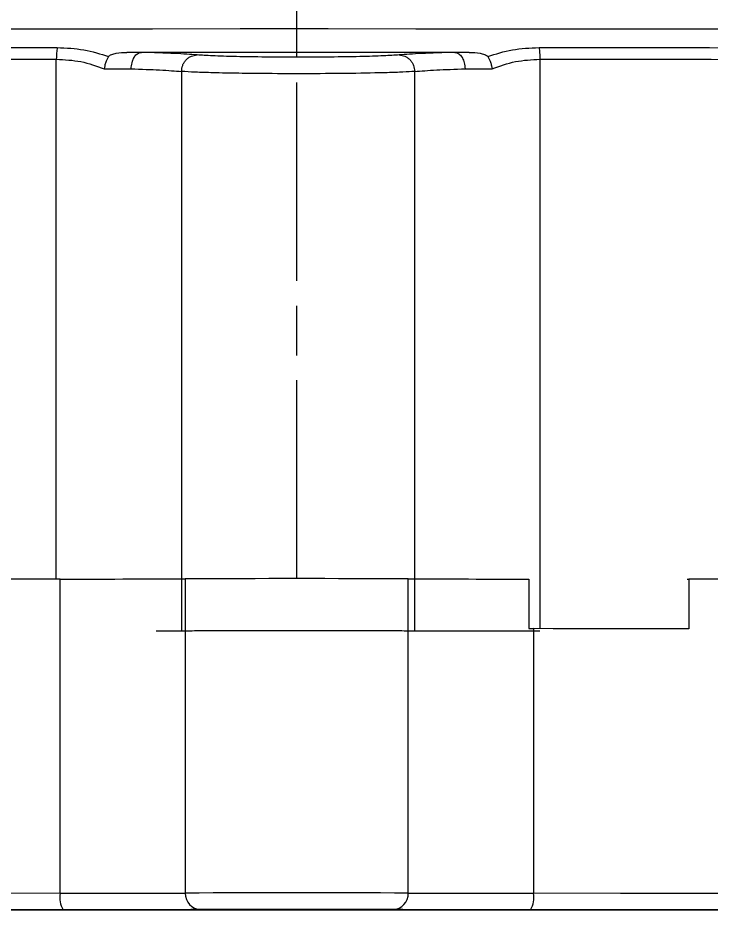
# Model space of a CAD drawing. Header units: millimetres. Extents: x 1953 to 4389, y 564 to 2287.
# Drawn here: x 2921.8 to 2963.7, y 761.7 to 815.7 of the extents above; entities that cross this region are included whole.
import ezdxf

# ---------------------------------------------------------------- set-up
doc = ezdxf.new("R2010")
doc.units = ezdxf.units.MM
doc.linetypes.add('AM_ISO08W050', pattern=[18, 12, -1.5, 3, -1.5])
doc.layers.add('AM_7', color=4, linetype='AM_ISO08W050', lineweight=25)

msp = doc.modelspace()

# ---------------------------------------------------------------- linework, layer by layer
at = {"color": 7, "linetype": 'Continuous', "lineweight": 25}
for p, q in [((2924.135, 781.82), (2924.135, 813.248)), ((2938.753, 813.665), (2929.279, 813.665)), ((2948.227, 813.665), (2938.753, 813.665)), ((2953.37, 813.248), (2953.37, 778.82)), ((2931.705, 812.51), (2931.705, 778.676)), ((2945.8, 778.676), (2945.8, 812.51)), ((2924.362, 762.82), (2924.362, 781.82)), ((2931.935, 781.833), (2931.935, 762.833)), ((2945.415, 762.833), (2945.415, 781.833)), ((2952.7, 781.82), (2952.7, 778.82)), ((2962.27, 781.814), (2962.374, 781.815)), ((2962.374, 781.815), (2962.374, 778.815)), ((2952.987, 778.82), (2952.987, 762.82))]:
    msp.add_line(p, q, dxfattribs=at)
at = {"color": 7, "linetype": 'Continuous', "lineweight": 25, "flags": 128}
for points in [[(2966.532, 815.065), (2961.5, 815.069), (2956.363, 815.072), (2951.146, 815.074), (2945.873, 815.075), (2940.567, 815.076), (2935.252, 815.076), (2929.954, 815.075), (2924.696, 815.073), (2919.502, 815.071)], [(2860.387, 813.818), (2861.535, 813.829), (2863.028, 813.84), (2864.859, 813.85), (2867.02, 813.861), (2869.502, 813.871), (2872.293, 813.881), (2875.381, 813.89), (2878.752, 813.899), (2882.391, 813.907), (2886.282, 813.915), (2890.407, 813.922), (2894.748, 813.929), (2899.286, 813.935), (2904, 813.94), (2908.869, 813.945), (2913.872, 813.948), (2918.986, 813.952), (2924.189, 813.954)], [(2953.317, 813.954), (2958.519, 813.952), (2963.633, 813.948), (2968.636, 813.945), (2973.505, 813.94), (2978.219, 813.935), (2982.757, 813.929), (2987.098, 813.922), (2991.223, 813.915), (2995.114, 813.907), (2998.753, 813.899), (3002.124, 813.89), (3005.212, 813.881), (3008.003, 813.871), (3010.484, 813.861), (3012.646, 813.85), (3014.477, 813.84), (3015.97, 813.829), (3017.117, 813.818)], [(2860.099, 813.111), (2861.251, 813.122), (2862.75, 813.133), (2864.587, 813.144), (2866.757, 813.154), (2869.247, 813.164), (2872.049, 813.174), (2875.148, 813.183), (2878.532, 813.192), (2882.184, 813.2), (2886.089, 813.208), (2890.229, 813.215), (2894.587, 813.222), (2899.141, 813.228), (2903.872, 813.233), (2908.76, 813.238), (2913.781, 813.242), (2918.914, 813.245), (2924.135, 813.248)], [(2953.37, 813.248), (2958.592, 813.245), (2963.724, 813.242), (2968.745, 813.238), (2973.633, 813.233), (2978.364, 813.228), (2982.918, 813.222), (2987.276, 813.215), (2991.416, 813.208), (2995.321, 813.2), (2998.973, 813.192), (3002.357, 813.183), (3005.456, 813.174), (3008.257, 813.164), (3010.748, 813.154), (3012.917, 813.144), (3014.755, 813.133), (3016.253, 813.122), (3017.405, 813.111)], [(2924.362, 781.82), (2919.037, 781.817), (2913.802, 781.814), (2908.683, 781.81), (2903.703, 781.805), (2898.886, 781.8), (2894.253, 781.794), (2889.826, 781.787), (2885.626, 781.78), (2881.672, 781.772), (2877.983, 781.763), (2874.575, 781.754), (2871.465, 781.744), (2868.667, 781.734), (2866.193, 781.724), (2864.056, 781.713), (2862.266, 781.702)], [(3015.502, 781.699), (3014.71, 781.705), (3012.84, 781.716), (3010.626, 781.726), (3008.078, 781.737), (3005.208, 781.746), (3002.03, 781.756), (2998.557, 781.765), (2994.806, 781.773), (2990.795, 781.781), (2986.542, 781.789), (2982.067, 781.795), (2977.39, 781.801), (2972.534, 781.806), (2967.521, 781.811), (2962.374, 781.815)], [(2952.7, 778.82), (2952.736, 778.82), (2952.772, 778.82), (2952.808, 778.82), (2952.844, 778.82), (2952.88, 778.82), (2952.916, 778.82), (2952.951, 778.82), (2952.987, 778.82)], [(2962.374, 778.815), (2961.216, 778.816), (2960.054, 778.816), (2958.887, 778.817), (2957.715, 778.818), (2956.539, 778.818), (2955.359, 778.819), (2954.175, 778.819), (2952.987, 778.82)], [(2924.362, 762.82), (2919.103, 762.817), (2913.932, 762.814), (2908.874, 762.81), (2903.95, 762.806), (2899.183, 762.8), (2894.595, 762.794), (2890.207, 762.788), (2886.037, 762.78), (2882.106, 762.773), (2878.431, 762.764), (2875.029, 762.755), (2871.914, 762.746), (2869.102, 762.736), (2866.604, 762.726), (2864.433, 762.715), (2862.597, 762.704), (2861.106, 762.693), (2859.966, 762.682)], [(3017.384, 762.682), (3016.244, 762.693), (3014.753, 762.704), (3012.917, 762.715), (3010.746, 762.726), (3008.248, 762.736), (3005.435, 762.746), (3002.321, 762.755), (2998.919, 762.764), (2995.243, 762.773), (2991.312, 762.78), (2987.143, 762.788), (2982.755, 762.794), (2978.167, 762.8), (2973.4, 762.806), (2968.476, 762.81), (2963.417, 762.814), (2958.247, 762.817), (2952.987, 762.82)], [(2966.909, 761.792), (2962.205, 761.796), (2957.384, 761.799), (2952.469, 761.802), (2947.486, 761.803), (2942.459, 761.804), (2937.413, 761.804), (2932.373, 761.804), (2927.365, 761.803), (2922.413, 761.8), (2917.542, 761.798)], [(2943.875, 761.828), (2943.698, 761.825), (2943.178, 761.822), (2942.352, 761.82), (2941.275, 761.818), (2940.021, 761.817), (2938.675, 761.817), (2937.329, 761.817), (2936.075, 761.818), (2934.998, 761.82), (2934.172, 761.822), (2933.652, 761.825), (2933.475, 761.828), (2933.652, 761.831), (2934.172, 761.833), (2934.998, 761.836), (2936.075, 761.838), (2937.329, 761.839), (2938.675, 761.839), (2940.021, 761.839), (2941.275, 761.838), (2942.352, 761.836), (2943.178, 761.833), (2943.698, 761.831), (2943.875, 761.828)]]:
    msp.add_lwpolyline(points, dxfattribs=at)
at = {"color": 7, "linetype": 'Continuous', "lineweight": 25}
for centre, radius, start, end in [((2924.013, 3489.713), 2677.051, 270.064479, 270.099302), ((2953.493, 3490.149), 2677.487, 269.900697, 269.935518), ((2924.802, 2656.905), 1875.085, 269.986579, 270.217963), ((2938.675, -1210.47), 1992.314, 89.806162, 90.193839), ((2952.395, 2596.716), 1814.896, 269.779653, 270.009649), ((2925.905, 762.578), 1.561, 171.0968, 209.1481), ((2924.802, 2637.905), 1875.085, 269.986579, 270.217963), ((2932.905, 762.803), 0.971, 178.1826, 267.9964), ((2938.675, -1229.47), 1992.314, 89.806162, 90.193839), ((2944.445, 762.803), 0.971, 272.0036, 1.8174), ((2952.548, 2637.905), 1875.085, 269.782038, 270.013422), ((2951.445, 762.578), 1.561, 330.8519, 8.9032)]:
    msp.add_arc(centre, radius, start, end, dxfattribs=at)
for points in [[(2924.189, 813.954), (2924.181, 813.905), (2924.165, 813.808), (2924.148, 813.632), (2924.137, 813.444), (2924.136, 813.313), (2924.135, 813.248)], [(2953.317, 813.954), (2953.325, 813.905), (2953.341, 813.808), (2953.357, 813.632), (2953.368, 813.444), (2953.37, 813.313), (2953.37, 813.248)], [(2945.8, 778.676), (2945.476, 778.677), (2944.826, 778.68), (2943.114, 778.683), (2941.045, 778.686), (2938.753, 778.686), (2936.46, 778.686), (2934.391, 778.683), (2932.68, 778.68), (2932.03, 778.677), (2931.705, 778.676)], [(2953.37, 778.662), (2952.531, 778.662), (2950.853, 778.663), (2948.67, 778.666), (2946.871, 778.671), (2946.157, 778.674), (2945.8, 778.676)]]:
    msp.add_open_spline(points, degree=3, dxfattribs=at)
for points, knots in [([(2924.189, 813.954), (2924.735, 813.929), (2925.829, 813.88), (2926.803, 813.567), (2927.291, 813.411)], [0, 0, 0, 0, 0.499348, 1, 1, 1, 1]), ([(2950.214, 813.411), (2950.702, 813.567), (2951.676, 813.88), (2952.77, 813.929), (2953.317, 813.954)], [0, 0, 0, 0, 0.5006525, 1, 1, 1, 1]), ([(2924.135, 813.248), (2924.637, 813.221), (2925.665, 813.167), (2926.565, 812.834), (2927.025, 812.664)], [0, 0, 0, 0, 0.48849, 1, 1, 1, 1]), ([(2927.291, 813.411), (2927.262, 813.363), (2927.2, 813.263), (2927.122, 813.072), (2927.059, 812.867), (2927.036, 812.726), (2927.025, 812.664)], [0, 0, 0, 0, 0.239434, 0.497145, 0.777846, 1, 1, 1, 1]), ([(2927.291, 813.411), (2927.313, 813.435), (2927.362, 813.489), (2927.525, 813.562), (2927.873, 813.648), (2928.185, 813.657), (2928.403, 813.663)], [0, 0, 0, 0, 0.0981068, 0.2156701, 0.4546075, 1, 1, 1, 1]), ([(2929.279, 813.665), (2929.143, 813.664), (2928.945, 813.664), (2928.672, 813.664), (2928.523, 813.663), (2928.437, 813.663), (2928.412, 813.663), (2928.405, 813.663), (2928.403, 813.663)], [0, 0, 0, 0, 0.485398, 0.709453, 0.919202, 0.97572, 0.991889, 1, 1, 1, 1]), ([(2928.652, 812.666), (2928.668, 812.794), (2928.69, 812.982), (2928.748, 813.157), (2928.79, 813.264), (2928.824, 813.335), (2928.908, 813.466), (2929.017, 813.573), (2929.153, 813.65), (2929.236, 813.66), (2929.279, 813.665)], [0, 0, 0, 0, 0.244887, 0.361345, 0.377678, 0.492933, 0.536162, 0.741629, 0.867487, 1, 1, 1, 1]), ([(2932.645, 813.509), (2932.239, 813.539), (2931.43, 813.598), (2929.993, 813.643), (2929.279, 813.665)], [0, 0, 0, 0, 0.502375, 1, 1, 1, 1]), ([(2931.705, 812.51), (2931.718, 812.635), (2931.74, 812.827), (2931.858, 813.058), (2931.979, 813.217), (2932.129, 813.346), (2932.347, 813.472), (2932.527, 813.494), (2932.645, 813.509)], [0, 0, 0, 0, 0.239617, 0.368463, 0.499999, 0.631535, 0.760382, 1, 1, 1, 1]), ([(2944.861, 813.509), (2944.579, 813.489), (2944.015, 813.449), (2942.53, 813.404), (2940.735, 813.375), (2938.746, 813.365), (2936.76, 813.375), (2934.969, 813.404), (2933.488, 813.45), (2932.926, 813.489), (2932.645, 813.509)], [0, 0, 0, 0, 0.125138, 0.250256, 0.375373, 0.50043, 0.625397, 0.750284, 0.875124, 1, 1, 1, 1]), ([(2948.227, 813.665), (2947.513, 813.643), (2946.076, 813.598), (2945.268, 813.539), (2944.861, 813.509)], [0, 0, 0, 0, 0.496466, 1, 1, 1, 1]), ([(2944.861, 813.509), (2944.978, 813.494), (2945.159, 813.472), (2945.376, 813.346), (2945.526, 813.217), (2945.648, 813.058), (2945.766, 812.827), (2945.787, 812.635), (2945.801, 812.51)], [0, 0, 0, 0, 0.239618, 0.368465, 0.500002, 0.631538, 0.760384, 1, 1, 1, 1]), ([(2948.227, 813.665), (2948.269, 813.66), (2948.352, 813.65), (2948.501, 813.566), (2948.61, 813.452), (2948.665, 813.36), (2948.666, 813.359), (2948.667, 813.356), (2948.674, 813.344), (2948.726, 813.251), (2948.811, 813.033), (2948.838, 812.794), (2948.853, 812.666)], [0, 0, 0, 0, 0.13275, 0.258828, 0.507271, 0.507353, 0.507953, 0.509582, 0.515681, 0.539247, 0.754927, 1, 1, 1, 1]), ([(2949.103, 813.663), (2949.1, 813.663), (2949.076, 813.663), (2948.919, 813.664), (2948.619, 813.664), (2948.362, 813.664), (2948.227, 813.665)], [0, 0, 0, 0, 0.008069, 0.080583, 0.514577, 1, 1, 1, 1]), ([(2949.103, 813.663), (2949.321, 813.657), (2949.633, 813.648), (2949.982, 813.562), (2950.143, 813.488), (2950.192, 813.435), (2950.214, 813.411)], [0, 0, 0, 0, 0.546902, 0.785535, 0.902249, 1, 1, 1, 1]), ([(2950.214, 813.411), (2950.244, 813.363), (2950.305, 813.263), (2950.383, 813.072), (2950.446, 812.867), (2950.469, 812.726), (2950.48, 812.664)], [0, 0, 0, 0, 0.239149, 0.497163, 0.778524, 1, 1, 1, 1]), ([(2950.48, 812.664), (2950.94, 812.834), (2951.84, 813.167), (2952.868, 813.221), (2953.37, 813.248)], [0, 0, 0, 0, 0.51151, 1, 1, 1, 1]), ([(2928.652, 812.666), (2929.267, 812.645), (2930.578, 812.601), (2931.314, 812.541), (2931.705, 812.51)], [0, 0, 0, 0, 0.468316, 1, 1, 1, 1]), ([(2945.8, 812.51), (2946.191, 812.541), (2946.927, 812.601), (2948.238, 812.645), (2948.853, 812.666)], [0, 0, 0, 0, 0.531637, 1, 1, 1, 1]), ([(2945.8, 812.51), (2945.583, 812.496), (2945.162, 812.469), (2943.929, 812.426), (2942.043, 812.387), (2939.457, 812.368), (2937.087, 812.373), (2935.111, 812.395), (2933.644, 812.425), (2932.439, 812.464), (2931.959, 812.494), (2931.705, 812.51)], [0, 0, 0, 0, 0.088859, 0.171995, 0.32047, 0.462481, 0.603147, 0.703171, 0.80801, 0.898186, 1, 1, 1, 1]), ([(2931.705, 778.676), (2931.384, 778.674), (2931, 778.672), (2930.286, 778.67), (2930.168, 778.67)], [0, 0, 0, 0, 0.834947, 1, 1, 1, 1]), ([(2924.541, 761.818), (2922.045, 761.817), (2917.008, 761.814), (2909.631, 761.809), (2902.389, 761.802), (2895.41, 761.793), (2888.807, 761.783), (2882.713, 761.771), (2877.221, 761.758), (2872.409, 761.744), (2868.346, 761.729), (2865.077, 761.714), (2862.538, 761.698), (2861.476, 761.687), (2860.949, 761.682)], [0, 0, 0, 0, 0.079959, 0.161371, 0.244142, 0.328893, 0.414217, 0.5, 0.585778, 0.671102, 0.755858, 0.838624, 0.920039, 1, 1, 1, 1]), ([(2932.871, 761.833), (2932.48, 761.831), (2931.685, 761.827), (2929.695, 761.823), (2927.281, 761.819), (2925.444, 761.818), (2924.541, 761.818)], [0, 0, 0, 0, 0.245796, 0.5, 0.754204, 1, 1, 1, 1]), ([(2944.479, 761.833), (2944.215, 761.834), (2943.674, 761.836), (2942.255, 761.839), (2940.539, 761.841), (2938.675, 761.841), (2936.811, 761.841), (2935.094, 761.839), (2933.676, 761.836), (2933.135, 761.834), (2932.871, 761.833)], [0, 0, 0, 0, 0.122089, 0.25, 0.377911, 0.5, 0.622089, 0.75, 0.877911, 1, 1, 1, 1]), ([(2952.809, 761.818), (2951.906, 761.818), (2950.069, 761.819), (2947.655, 761.823), (2945.665, 761.827), (2944.87, 761.831), (2944.479, 761.833)], [0, 0, 0, 0, 0.245796, 0.5, 0.754204, 1, 1, 1, 1]), ([(3016.4, 761.682), (3015.874, 761.687), (3014.812, 761.698), (3012.273, 761.714), (3009.004, 761.729), (3004.941, 761.744), (3000.129, 761.758), (2994.637, 761.771), (2988.543, 761.783), (2981.94, 761.793), (2974.961, 761.802), (2967.719, 761.809), (2960.342, 761.814), (2955.305, 761.817), (2952.809, 761.818)], [0, 0, 0, 0, 0.0799588, 0.1613715, 0.2441424, 0.3288926, 0.4142166, 0.5, 0.5857784, 0.6711024, 0.7558576, 0.8386237, 0.9200388, 1, 1, 1, 1])]:
    msp.add_open_spline(points, degree=3, knots=knots, dxfattribs=at)
at = {"layer": 'AM_7'}
msp.add_line((2938.675, 781.845), (2938.675, 1139.393), dxfattribs=at)

doc.saveas('drawing.dxf')
